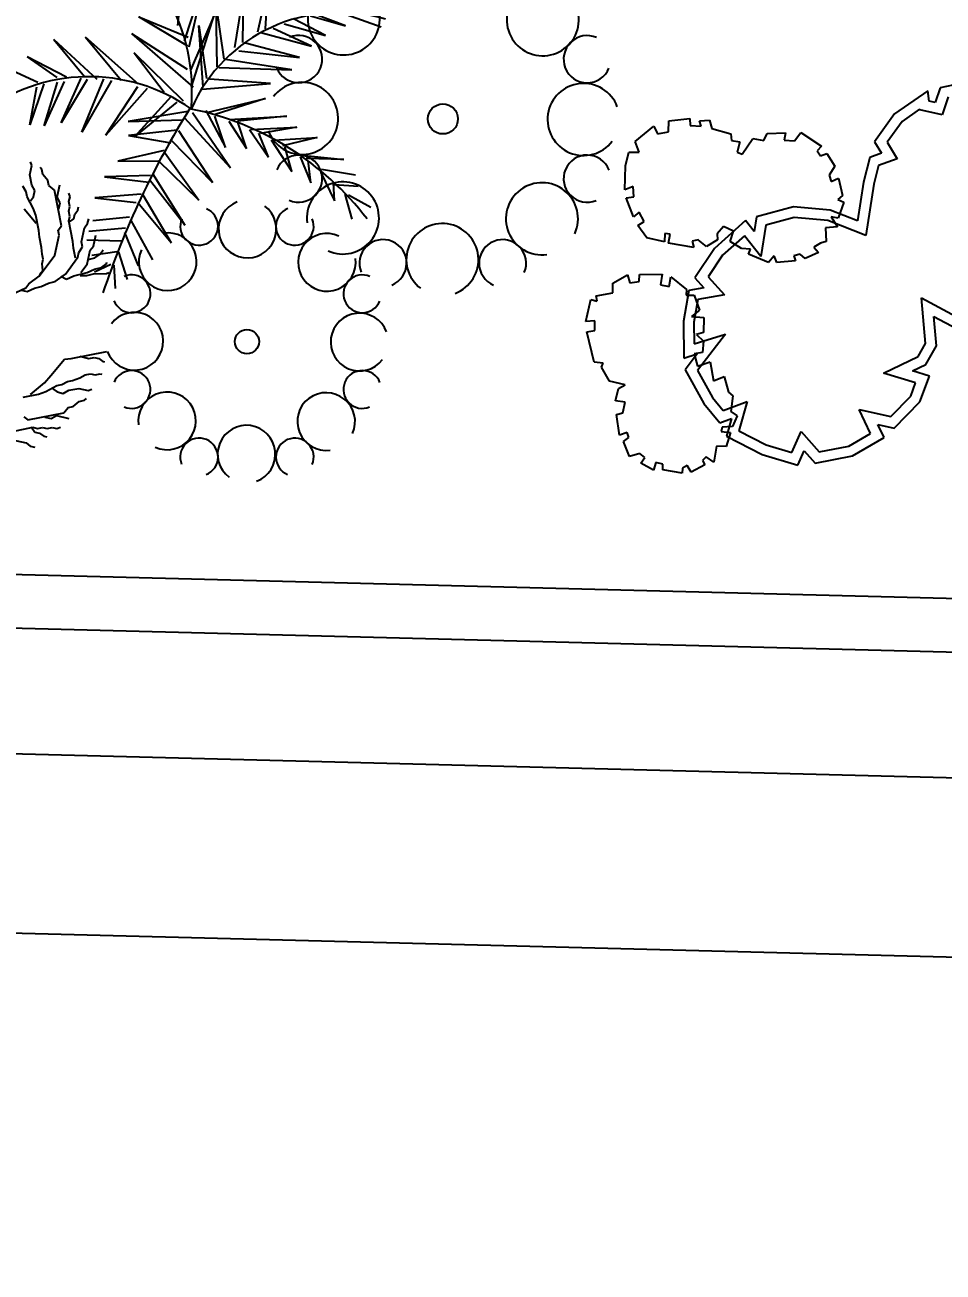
# Model space of a CAD drawing. Header units: millimetres. Extents: x 2680932 to 6187768, y 127588 to 383208.
# Drawn here: x 3081982 to 3083006, y 145732 to 147123 of the extents above; entities that cross this region are included whole.
import ezdxf

# ---------------------------------------------------------------- set-up
doc = ezdxf.new("R2010")
doc.units = ezdxf.units.MM
doc.header["$LTSCALE"] = 20
for name, color, linetype in [('AXIS', 3, 'Continuous'), ('家具内线', 36, 'Continuous'), ('家具外线', 255, 'Continuous'), ('装饰一', 201, 'Continuous'), ('阳台栏杆', 149, 'Continuous')]:
    doc.layers.add(name, color=color, linetype=linetype)
doc.styles.add('_TCH_DIM_T3', font='SIMPLEX', dxfattribs={"width": 0.705882, "bigfont": 'GBCBIG'})
doc.dimstyles.new('_TCH_ARCH&&100', dxfattribs={"dimtxt": 297.5, "dimasz": 100, "dimexe": 250, "dimexo": 300, "dimgap": 126.25, "dimtad": 1, "dimdec": 0, "dimzin": 0, "dimdsep": 46, "dimtxsty": '_TCH_DIM_T3', "dimblk": 'ARCHTICK', "dimcen": 0.09, "dimclrt": 7, "dimazin": 2, "dimtfac": 1, "dimtdec": 0, "dimtix": 1, "dimtmove": 2, "dimatfit": 3, "dimfxl": 1, "dimtolj": 1, "dimtzin": 0, "dimarcsym": 0})

# ---------------------------------------------------------------- blocks, each defined once
blk = doc.blocks.new('_ArchTick')
at = {"color": 0, "linetype": 'ByBlock', "lineweight": -3, "const_width": 0.15}
blk.add_lwpolyline([(-0.5, -0.5), (0.5, 0.5)], dxfattribs=at)
blk = doc.blocks.new('*D322')
at = {"layer": 'AXIS', "color": 0, "lineweight": -2, "transparency": 16777216}
for p, q in [((3077429.1, 146027), (3077429.1, 143577)), ((3085229.1, 146027), (3085229.1, 143577)), ((3077429.1, 143827), (3085229.1, 143827))]:
    blk.add_line(p, q, dxfattribs=at)
at = {"layer": 'Defpoints', "color": 0, "transparency": 16777216}
for p in [(3077429.1, 146327), (3085229.1, 146327), (3085229.1, 143827)]:
    blk.add_point(p, dxfattribs=at)
at = {"layer": 'AXIS', "color": 0, "lineweight": -2, "transparency": 16777216, "xscale": 100, "yscale": 100, "zscale": 100, "rotation": 180}
blk.add_blockref('_ArchTick', (3077429.1, 143827), dxfattribs=at)
at = {"layer": 'AXIS', "color": 0, "lineweight": -2, "transparency": 16777216, "xscale": 100, "yscale": 100, "zscale": 100}
blk.add_blockref('_ArchTick', (3085229.1, 143827), dxfattribs=at)
at = {"layer": 'AXIS', "color": 7, "transparency": 16777216, "insert": (3081329.1, 144102), "char_height": 297.5, "attachment_point": 5, "style": '_TCH_DIM_T3'}
blk.add_mtext('\\A1;7800', dxfattribs=at)
blk = doc.blocks.new('*D327')
at = {"layer": 'AXIS', "color": 0, "lineweight": -2, "transparency": 16777216}
for p, q in [((3065079.1, 146027), (3065079.1, 142777)), ((3116429.1, 146027), (3116429.1, 142777)), ((3065079.1, 143027), (3116429.1, 143027))]:
    blk.add_line(p, q, dxfattribs=at)
at = {"layer": 'Defpoints', "color": 0, "transparency": 16777216}
for p in [(3065079.1, 146327), (3116429.1, 146327), (3116429.1, 143027)]:
    blk.add_point(p, dxfattribs=at)
at = {"layer": 'AXIS', "color": 0, "lineweight": -2, "transparency": 16777216, "xscale": 100, "yscale": 100, "zscale": 100, "rotation": 180}
blk.add_blockref('_ArchTick', (3065079.1, 143027), dxfattribs=at)
at = {"layer": 'AXIS', "color": 0, "lineweight": -2, "transparency": 16777216, "xscale": 100, "yscale": 100, "zscale": 100}
blk.add_blockref('_ArchTick', (3116429.1, 143027), dxfattribs=at)
at = {"layer": 'AXIS', "color": 7, "transparency": 16777216, "insert": (3090754.1, 143302), "char_height": 297.5, "attachment_point": 5, "style": '_TCH_DIM_T3'}
blk.add_mtext('\\A1;51350', dxfattribs=at)
blk = doc.blocks.new('MK-ZW-0004')
at = {"layer": '家具内线'}
for p, q in [((-131356.9, 4514.5), (-131363.7, 4542.2)), ((-131354.9, 4510.9), (-131339.5, 4535.5)), ((-131354.8, 4495.1), (-131371.2, 4515.8)), ((-131341.6, 4507.5), (-131355.9, 4492.9)), ((-131354.5, 4474.7), (-131341.6, 4507.5)), ((-131357.9, 4472.8), (-131378.7, 4505.2)), ((-131352.1, 4442.9), (-131382.4, 4484.1)), ((-131382.4, 4484.1), (-131355.2, 4452.2)), ((-131338.5, 4474.4), (-131354.8, 4455.6)), ((-131351.8, 4446.2), (-131338.5, 4474.4)), ((-131380.7, 4445.5), (-131347.7, 4423.3)), ((-131345.6, 4411.8), (-131380.7, 4445.5)), ((-131333.7, 4450.2), (-131349, 4425.7)), ((-131344.2, 4409.4), (-131333.7, 4450.2)), ((-131503.8, 4377), (-131519.7, 4414.9)), ((-131337.1, 4385), (-131373.6, 4421.1)), ((-131373.6, 4421.1), (-131340.8, 4395.5)), ((-131327.9, 4420.3), (-131340.2, 4394.3)), ((-131336.4, 4383.8), (-131327.9, 4420.3)), ((-131329.2, 4359.4), (-131375.3, 4404.3)), ((-131375.3, 4404.3), (-131334, 4367.8)), ((-131318.3, 4395.7), (-131334, 4367.8)), ((-131327.5, 4360.4), (-131318.3, 4395.7)), ((-131307, 4324.1), (-131290.3, 4397)), ((-131290.3, 4397), (-131296.9, 4321.7)), ((-131253.3, 4332.3), (-131239.7, 4395.3)), ((-131239.7, 4395.3), (-131241.9, 4332.7)), ((-131226.9, 4337.2), (-131208.9, 4402.7)), ((-131208.9, 4402.7), (-131219.4, 4339.4)), ((-131202.3, 4345.2), (-131183.8, 4404.8)), ((-131183.8, 4404.8), (-131191.7, 4347.1)), ((-131172.3, 4354.1), (-131156.1, 4402.2)), ((-131157.4, 4358.6), (-131140.2, 4395)), ((-131136.7, 4368.4), (-131120.4, 4396.1)), ((-131475.6, 4348.2), (-131493.7, 4384.9)), ((-131493.7, 4384.9), (-131480.5, 4351.5)), ((-131281.9, 4326.1), (-131264.8, 4393.2)), ((-131264.8, 4393.2), (-131268.3, 4327.8)), ((-131122.6, 4374.4), (-131104.1, 4393.1)), ((-131449.2, 4332.6), (-131470.8, 4375.5)), ((-131470.8, 4375.5), (-131460.2, 4336.6)), ((-131424.5, 4320.2), (-131451.4, 4372.2)), ((-131451.4, 4372.2), (-131437.3, 4327.2)), ((-131392.9, 4315.8), (-131432.9, 4370.6)), ((-131432.9, 4370.6), (-131404.3, 4315.4)), ((-131364.2, 4311.8), (-131417.1, 4373.5)), ((-131417.1, 4373.5), (-131375.7, 4311.3)), ((-131318, 4335.8), (-131373.5, 4373.6)), ((-131373.5, 4373.6), (-131322.8, 4344.2)), ((-131303.3, 4377.4), (-131321, 4345.1)), ((-131319, 4333.7), (-131303.3, 4377.4)), ((-131120.8, 4371.3), (-131101.9, 4363.7)), ((-131333.9, 4314.8), (-131389.8, 4366.6)), ((-131389.8, 4366.6), (-131347.5, 4313.1)), ((-131161.8, 4356.1), (-131131.4, 4328.5)), ((-131147.7, 4362.1), (-131122.6, 4333.5)), ((-131135.8, 4366.8), (-131113.8, 4348.8)), ((-131188.2, 4300.1), (-131217.2, 4340.7)), ((-131201.4, 4343.6), (-131163.5, 4308.1)), ((-131163.5, 4308.1), (-131190.8, 4345.6)), ((-131173.7, 4351.3), (-131143.3, 4323.7)), ((-131240.1, 4288.8), (-131266.1, 4329.1)), ((-131254.6, 4329.5), (-131211.1, 4299.3)), ((-131211.1, 4299.3), (-131241.9, 4332.7)), ((-131223.8, 4336.9), (-131188.2, 4300.1)), ((-131466.8, 4291.9), (-131430.7, 4320.7)), ((-131422.8, 4317.1), (-131466.8, 4291.9)), ((-131441.3, 4277.9), (-131402.5, 4312.3)), ((-131336.1, 4313.6), (-131383.6, 4263.9)), ((-131304.4, 4319.4), (-131251.5, 4278.1)), ((-131251.5, 4278.1), (-131293.8, 4321.4)), ((-131281.1, 4324.6), (-131240.1, 4288.8)), ((-131392.4, 4309.9), (-131441.3, 4277.9)), ((-131363.4, 4310.2), (-131412.6, 4263.6)), ((-131412.6, 4263.6), (-131374.8, 4309.8)), ((-131327.7, 4304), (-131403.8, 4268.7)), ((-131383.6, 4263.9), (-131345.8, 4310.1)), ((-131326.3, 4214.9), (-131328.6, 4305.6)), ((-131309.7, 4308.2), (-131312.3, 4231.1)), ((-131303.9, 4303.3), (-131243.6, 4294.9)), ((-131403.8, 4268.7), (-131340.5, 4290.6)), ((-131338.7, 4287.5), (-131326.3, 4214.9)), ((-131312.3, 4231.1), (-131302.6, 4285.7)), ((-131243.6, 4294.9), (-131304.8, 4294.7)), ((-131358.9, 4271.9), (-131425, 4234.1)), ((-131358.1, 4270.3), (-131345.7, 4207.9)), ((-131425, 4234.1), (-131359.8, 4263.2)), ((-131345.7, 4207.9), (-131366, 4263.7)), ((-131292.9, 4268.8), (-131223.4, 4269.7)), ((-131289.8, 4258.3), (-131288.5, 4179.3)), ((-131223.4, 4269.7), (-131287.6, 4259.5)), ((-131367.7, 4246.4), (-131427.1, 4202.2)), ((-131272.6, 4233.4), (-131207.9, 4247.9)), ((-131207.9, 4247.9), (-131268.2, 4225.7)), ((-131288.5, 4179.3), (-131280.1, 4241.3)), ((-131262.5, 4220.8), (-131262.9, 4155.1)), ((-131255, 4212.8), (-131200, 4223.8)), ((-131200, 4223.8), (-131251.5, 4206.6)), ((-131262.9, 4155.1), (-131255.5, 4208.4)), ((-131236.1, 4195), (-131184.6, 4212.2)), ((-131184.6, 4212.2), (-131230.4, 4190.1)), ((-131241.4, 4194), (-131228.6, 4146.1)), ((-131218.9, 4180.3), (-131174.5, 4199.6)), ((-131174.5, 4199.6), (-131211, 4176.6)), ((-131228.6, 4146.1), (-131233.9, 4186)), ((-131215.4, 4174.1), (-131204.4, 4139.6))]:
    blk.add_line(p, q, dxfattribs=at)
for centre, radius in [((-131490.5, 4534.9), 16.8), ((-131159.8, 4541.4), 13.5)]:
    blk.add_circle(centre, radius, dxfattribs=at)
at = {"layer": '家具外线'}
for p, q in [((-130989.1, 4451.9), (-130992, 4452.3)), ((-130984.4, 4448.5), (-130989.1, 4451.9)), ((-130955.6, 4440.5), (-130962.6, 4452.8)), ((-130945.2, 4450.5), (-130949, 4452.4)), ((-131034.9, 4437.9), (-131035.8, 4439.5)), ((-131034.3, 4432.2), (-131034.9, 4437.9)), ((-131022.8, 4444.9), (-131023.7, 4446.4)), ((-131018.1, 4441.4), (-131022.8, 4444.9)), ((-131015.5, 4436.8), (-131018.1, 4441.4)), ((-131010.8, 4433.4), (-131015.5, 4436.8)), ((-131000.1, 4447.7), (-131003.9, 4449.6)), ((-130994.8, 4438.4), (-131000.1, 4447.7)), ((-130985.5, 4431.5), (-130994.8, 4438.4)), ((-130975.7, 4447.3), (-130984.4, 4448.5)), ((-130971, 4443.9), (-130975.7, 4447.3)), ((-130963.2, 4444.3), (-130971, 4443.9)), ((-130930.5, 4420.2), (-130963.2, 4444.3)), ((-130948.9, 4438.2), (-130955.6, 4440.5)), ((-130945.4, 4432), (-130948.9, 4438.2)), ((-130942.6, 4445.9), (-130945.2, 4450.5)), ((-130937.9, 4442.5), (-130942.6, 4445.9)), ((-130935.3, 4437.8), (-130937.9, 4442.5)), ((-130930.6, 4434.4), (-130935.3, 4437.8)), ((-130928.9, 4445.6), (-130930.7, 4448.6)), ((-130928.3, 4439.8), (-130928.9, 4445.6)), ((-130925.7, 4435.2), (-130928.3, 4439.8)), ((-130910.6, 4441.8), (-130913.2, 4446.4)), ((-130910, 4436), (-130910.6, 4441.8)), ((-131013.3, 4409.5), (-131046, 4433.7)), ((-131031.7, 4427.5), (-131034.3, 4432.2)), ((-131027, 4424.1), (-131031.7, 4427.5)), ((-131021.8, 4414.9), (-131027, 4424.1)), ((-131004.1, 4431.1), (-131010.8, 4433.4)), ((-130996.5, 4427.3), (-131004.1, 4431.1)), ((-130991.9, 4423.8), (-130996.5, 4427.3)), ((-130985.2, 4421.5), (-130991.9, 4423.8)), ((-130978.8, 4429.2), (-130985.5, 4431.5)), ((-130975.3, 4423.1), (-130978.8, 4429.2)), ((-130974.7, 4417.3), (-130975.3, 4423.1)), ((-130928, 4429.8), (-130930.6, 4434.4)), ((-130909.3, 4416), (-130928, 4429.8)), ((-130927.1, 4428.2), (-130925.7, 4435.2)), ((-130902, 4422.2), (-130910, 4436)), ((-131007.8, 4404.5), (-131013.3, 4409.5)), ((-130980.5, 4418.1), (-130985.2, 4421.5)), ((-130967.1, 4413.5), (-130980.5, 4418.1)), ((-130959.5, 4409.7), (-130967.1, 4413.5)), ((-130945.5, 4399.3), (-130959.5, 4409.7)), ((-130929.9, 4414.4), (-130930.5, 4420.2)), ((-130984.2, 4405.8), (-131007.8, 4404.5)), ((-130973.5, 4405.8), (-130984.2, 4405.8)), ((-130953.1, 4403.2), (-130973.5, 4405.8)), ((-131118.1, 4367.2), (-131119.7, 4366.4)), ((-131111.2, 4365.8), (-131118.1, 4367.2)), ((-131110.1, 4374.5), (-131112.8, 4375.7)), ((-131100, 4364.1), (-131110.1, 4374.5)), ((-131121.2, 4354.7), (-131126.9, 4354.1)), ((-131114.2, 4353.3), (-131121.2, 4354.7)), ((-131107.7, 4349), (-131114.2, 4353.3)), ((-131104.6, 4361.5), (-131111.2, 4365.8)), ((-131096.5, 4358), (-131104.6, 4361.5)), ((-131093.5, 4359.8), (-131100, 4364.1)), ((-131083.4, 4349.4), (-131096.5, 4358)), ((-131088.5, 4354.6), (-131093.5, 4359.8)), ((-131122.7, 4343.1), (-131133.4, 4336.9)), ((-131116.9, 4343.7), (-131122.7, 4343.1)), ((-131103.1, 4351.6), (-131116.9, 4343.7)), ((-131091.5, 4352.8), (-131103.1, 4351.6)), ((-131078.8, 4341.3), (-131101.9, 4338.8)), ((-131075.3, 4345.9), (-131083.4, 4349.4)), ((-131064.9, 4338.4), (-131078.8, 4341.3)), ((-131073.4, 4339), (-131075.3, 4345.9)), ((-131117.2, 4330), (-131131.1, 4322.1)), ((-131113.8, 4334.7), (-131117.2, 4330)), ((-131106.5, 4336.2), (-131113.8, 4334.7)), ((-131106.1, 4328.4), (-131111.1, 4322.8)), ((-131101.9, 4338.8), (-131106.5, 4336.2)), ((-131099.2, 4337.7), (-131106.1, 4328.4)), ((-131058.4, 4334.1), (-131064.9, 4338.4)), ((-131050.3, 4330.7), (-131058.4, 4334.1)), ((-131043.7, 4326.3), (-131050.3, 4330.7)), ((-131035.6, 4322.9), (-131043.7, 4326.3)), ((-131136.9, 4321.5), (-131141.5, 4318.9)), ((-131131.1, 4322.1), (-131136.9, 4321.5)), ((-131111.1, 4322.8), (-131124.9, 4304.1)), ((-131086, 4318.3), (-131106, 4306.9)), ((-131057.2, 4321.3), (-131086, 4318.3)), ((-131074.1, 4311.7), (-131077.5, 4307)), ((-131069.5, 4314.3), (-131074.1, 4311.7)), ((-131064.5, 4319.8), (-131069.5, 4314.3)), ((-131058.7, 4320.4), (-131064.5, 4319.8)), ((-131043.3, 4318.5), (-131057.2, 4321.3)), ((-131037.5, 4319.1), (-131043.3, 4318.5)), ((-131021.4, 4312.2), (-131037.5, 4319.1)), ((-131032.1, 4316.8), (-131035.6, 4322.9)), ((-131140.6, 4303.2), (-131143.7, 4301.4)), ((-131134.9, 4303.8), (-131140.6, 4303.2)), ((-131115.2, 4301.6), (-131139.4, 4268.9)), ((-131130.3, 4306.4), (-131134.9, 4303.8)), ((-131129.5, 4301.5), (-131132.9, 4296.8)), ((-131123.3, 4305), (-131130.3, 4306.4)), ((-131124.9, 4304.1), (-131129.5, 4301.5)), ((-131109.5, 4302.2), (-131115.2, 4301.6)), ((-131106, 4306.9), (-131109.5, 4302.2)), ((-131082.5, 4301.4), (-131089.4, 4292.1)), ((-131077.5, 4307), (-131082.5, 4301.4)), ((-131145.6, 4286.9), (-131147.5, 4283.1)), ((-131141, 4289.5), (-131145.6, 4286.9)), ((-131137.5, 4294.2), (-131141, 4289.5)), ((-131132.9, 4296.8), (-131137.5, 4294.2)), ((-131127.1, 4286.7), (-131133.3, 4283.2)), ((-131094.4, 4286.6), (-131104.8, 4272.6)), ((-131089.4, 4292.1), (-131094.4, 4286.6)), ((-131135.6, 4276.5), (-131147.9, 4269.4)), ((-131133.3, 4283.2), (-131135.6, 4276.5)), ((-131104.8, 4272.6), (-131108.6, 4265)), ((-131098.2, 4279), (-131100.9, 4258.6)), ((-131142.4, 4256.4), (-131143.6, 4247.7)), ((-131139, 4261.1), (-131142.4, 4256.4)), ((-131139.4, 4268.9), (-131139, 4261.1)), ((-131118.2, 4256.8), (-131124.3, 4253.3)), ((-131112.4, 4257.4), (-131118.2, 4256.8)), ((-131108.6, 4265), (-131113.2, 4251.6)), ((-131147, 4243), (-131147.4, 4240.1)), ((-131143.6, 4247.7), (-131147, 4243)), ((-131126.6, 4246.6), (-131133.5, 4237.3)), ((-131124.3, 4253.3), (-131126.6, 4246.6)), ((-131116.6, 4246.9), (-131118.9, 4240.2)), ((-131113.2, 4251.6), (-131116.6, 4246.9)), ((-131142.7, 4232), (-131144.7, 4228.2)), ((-131133.5, 4237.3), (-131142.7, 4232))]:
    blk.add_line(p, q, dxfattribs=at)
for centre, radius, start, end in [((-131483, 4691.6), 40.2, 108.0305, 50.3192), ((-131550, 4698.6), 26.3, 154.0378, 65.0701), ((-131416.8, 4692.7), 26.3, 109.0378, 20.0701), ((-131596, 4651), 40.2, 153.0305, 95.3192), ((-131207.3, 4672.4), 21.1, 154.0378, 65.0701), ((-131153.7, 4666.8), 32.2, 108.0305, 50.3192), ((-131100.8, 4667.7), 21.1, 109.0378, 20.0701), ((-131374.4, 4640.4), 40.2, 63.0305, 5.3192), ((-131244.2, 4634.4), 32.2, 153.0305, 95.3192), ((-131066.8, 4625.8), 32.2, 63.0305, 5.3192), ((-131648.3, 4608.6), 26.3, 199.0378, 110.0701), ((-131648.3, 4608.6), 26.3, 199.0378, 110.0701), ((-131326.8, 4594.3), 26.3, 64.0378, 335.0701), ((-131286, 4600.4), 21.1, 199.0378, 110.0701), ((-131286, 4600.4), 21.1, 199.0378, 110.0701), ((-131028.8, 4589), 21.1, 64.0378, 335.0701), ((-131647.3, 4542.4), 40.2, 198.0305, 140.3192), ((-131647.3, 4542.4), 40.2, 198.0305, 140.3192), ((-131285.2, 4547.5), 32.2, 198.0305, 140.3192), ((-131285.2, 4547.5), 32.2, 198.0305, 140.3192), ((-131333.8, 4527.3), 40.2, 18.0305, 320.3192), ((-131034.4, 4535.4), 32.2, 18.0305, 320.3192), ((-131027.3, 4490), 328.9, 169.8644, 211.0558), ((-131290.7, 4493.9), 21.1, 244.0378, 155.0701), ((-131033.5, 4482.5), 21.1, 19.0378, 290.0701), ((-131332.7, 4461.2), 26.3, 19.0378, 290.0701), ((-131252.7, 4457), 32.2, 243.0305, 185.3192), ((-131075.3, 4448.5), 32.2, 333.0305, 275.3192), ((-131385, 4418.7), 40.2, 333.0305, 275.3192), ((-131165.8, 4416), 32.2, 288.0305, 230.3192), ((-131218.7, 4415.2), 21.1, 289.0378, 200.0701), ((-131112.2, 4410.5), 21.1, 334.0378, 245.0701), ((-131498.1, 4378.1), 40.2, 288.0305, 230.3192), ((-131366.9, 4491.1), 180.3, 205.7676, 288.7087), ((-131431.1, 4371.2), 26.3, 334.0378, 245.0701), ((-131476.9, 5247), 943.1, 280.2888, 294.1272), ((-131182.9, 4152.2), 210.2, 126.8933, 196.6164), ((-131112.7, 4345.9), 198.1, 187.4142, 260.1721)]:
    blk.add_arc(centre, radius, start, end, dxfattribs=at)
blk = doc.blocks.new('MK-ZW-0405')
at = {"layer": '家具内线'}
for p, q in [((-86045, -13389.5), (-86061.9, -13439.6)), ((-86124.9, -13423.9), (-86174, -13457.9)), ((-86124.6, -13425.7), (-86124.9, -13423.9)), ((-86061.9, -13439.6), (-86124.6, -13425.7)), ((-86174, -13457.9), (-86215.7, -13516)), ((-86215.7, -13516), (-86187.8, -13561.9)), ((-86239.6, -13580.7), (-86252.9, -13632.6)), ((-86187.8, -13561.9), (-86239.6, -13580.7)), ((-86252.9, -13632.6), (-86274.6, -13775.9)), ((-86474.3, -13725.6), (-86553.7, -13747.1)), ((-86381.1, -13733.7), (-86474.3, -13725.6)), ((-86274.6, -13775.9), (-86381.1, -13733.7)), ((-86553.7, -13747.1), (-86567.5, -13834.5)), ((-86613.6, -13776.4), (-86674.8, -13831)), ((-86567.5, -13834.5), (-86613.6, -13776.4)), ((-86674.8, -13831), (-86714.7, -13891.2)), ((-86714.7, -13891.2), (-86668.8, -13940.8)), ((-86668.8, -13940.8), (-86743.4, -13954)), ((-86743.4, -13954), (-86754.4, -14017.2)), ((-86108.1, -14077), (-86119.6, -13950)), ((-86119.6, -13950), (-86011.4, -14007.8)), ((-86754.4, -14017.2), (-86753.6, -14078)), ((-86753.6, -14078), (-86665.8, -14051.1)), ((-86665.8, -14051.1), (-86744.1, -14152.6)), ((-86128.8, -14113.2), (-86108.1, -14077)), ((-86225.9, -14159.3), (-86128.8, -14113.2)), ((-86744.1, -14152.6), (-86702.3, -14227.7)), ((-86136, -14186.6), (-86225.9, -14159.3)), ((-86149.8, -14223.4), (-86136, -14186.6)), ((-86702.3, -14227.7), (-86672.8, -14263.4)), ((-86672.8, -14263.4), (-86605.3, -14238.9)), ((-86605.3, -14238.9), (-86629, -14320.5)), ((-86205.6, -14280.7), (-86149.8, -14223.4)), ((-86261.5, -14327.5), (-86293.8, -14260.7)), ((-86293.8, -14260.7), (-86205.6, -14280.7)), ((-86629, -14320.5), (-86552.7, -14359.5)), ((-86481.1, -14381.1), (-86455.3, -14322.5)), ((-86455.3, -14322.5), (-86405.2, -14378.9)), ((-86552.7, -14359.5), (-86481.1, -14381.1)), ((-86322.4, -14362.7), (-86261.5, -14327.5)), ((-86405.2, -14378.9), (-86322.4, -14362.7))]:
    blk.add_line(p, q, dxfattribs=at)
at = {"layer": '家具外线'}
for p, q in [((-85978.9, -13345.4), (-86067.4, -13364.4)), ((-86102.3, -13372.8), (-86194.8, -13436.7)), ((-86098.4, -13401.6), (-86102.3, -13372.8)), ((-86067.4, -13364.4), (-86081.2, -13405.4)), ((-86081.2, -13405.4), (-86098.4, -13401.6)), ((-86824.2, -13456.5), (-86765.6, -13450)), ((-86765.6, -13450), (-86764.9, -13468.9)), ((-86738.6, -13456.4), (-86710.3, -13453.9)), ((-86710.3, -13453.9), (-86704.2, -13477.4)), ((-86194.8, -13436.7), (-86250.8, -13514.7)), ((-86917.9, -13514), (-86865.5, -13471.4)), ((-86865.5, -13471.4), (-86856, -13492)), ((-86856, -13492), (-86825, -13486.4)), ((-86825, -13486.4), (-86824.2, -13456.5)), ((-86764.9, -13468.9), (-86734.3, -13470.9)), ((-86734.3, -13470.9), (-86738.6, -13456.4)), ((-86704.2, -13477.4), (-86651.7, -13492.7)), ((-86549.7, -13491.4), (-86498.7, -13489.1)), ((-86498.7, -13489.1), (-86502.3, -13510.4)), ((-86473.6, -13511.8), (-86456, -13488.5)), ((-86456, -13488.5), (-86398.5, -13526.9)), ((-86907.1, -13543.2), (-86917.9, -13514)), ((-86651.7, -13492.7), (-86649.6, -13511.3)), ((-86649.6, -13511.3), (-86626, -13514.3)), ((-86626, -13514.3), (-86633.7, -13543.3)), ((-86619.3, -13548.8), (-86589.9, -13505.2)), ((-86589.9, -13505.2), (-86559.3, -13511.1)), ((-86559.3, -13511.1), (-86549.7, -13491.4)), ((-86502.3, -13510.4), (-86473.6, -13511.8)), ((-86250.8, -13514.7), (-86231.3, -13546.7)), ((-86945.2, -13581.9), (-86935.9, -13543.6)), ((-86935.9, -13543.6), (-86907.1, -13543.2)), ((-86633.7, -13543.3), (-86619.3, -13548.8)), ((-86398.5, -13526.9), (-86411, -13539.7)), ((-86411, -13539.7), (-86401.7, -13553.4)), ((-86401.7, -13553.4), (-86383.2, -13547.4)), ((-86383.2, -13547.4), (-86361, -13582.9)), ((-86264, -13558.5), (-86281.5, -13626.7)), ((-86231.3, -13546.7), (-86264, -13558.5)), ((-86947.2, -13648.5), (-86945.2, -13581.9)), ((-86361, -13582.9), (-86377.4, -13607.9)), ((-86377.4, -13607.9), (-86371.3, -13625)), ((-86371.3, -13625), (-86351.3, -13615.5)), ((-86351.3, -13615.5), (-86339.7, -13664.2)), ((-86281.5, -13626.7), (-86298, -13735.2)), ((-86923.2, -13639.6), (-86947.2, -13648.5)), ((-86921.7, -13668.4), (-86923.2, -13639.6)), ((-86339.7, -13664.2), (-86353.4, -13675.4)), ((-86942.9, -13670.4), (-86921.7, -13668.4)), ((-86922.6, -13724.2), (-86942.9, -13670.4)), ((-86476.9, -13696), (-86579.6, -13723.8)), ((-86374.3, -13705), (-86476.9, -13696)), ((-86353.4, -13675.4), (-86336.1, -13683.3)), ((-86336.1, -13683.3), (-86352.2, -13727.1)), ((-86906.8, -13710.9), (-86922.6, -13724.2)), ((-86893.1, -13737.2), (-86906.8, -13710.9)), ((-86610, -13734), (-86697, -13811.7)), ((-86586, -13764.2), (-86610, -13734)), ((-86579.6, -13723.8), (-86586, -13764.2)), ((-86298, -13735.2), (-86374.3, -13705)), ((-86352.2, -13727.1), (-86371.8, -13724)), ((-86371.8, -13724), (-86354.1, -13752)), ((-86910.8, -13748.2), (-86893.1, -13737.2)), ((-86885.1, -13782.4), (-86910.8, -13748.2)), ((-86671.3, -13750.3), (-86689.5, -13770.8)), ((-86644.2, -13763.8), (-86671.3, -13750.3)), ((-86652.9, -13792.8), (-86644.2, -13763.8)), ((-86354.1, -13752), (-86387, -13754.1)), ((-86387, -13754.1), (-86385.8, -13792.2)), ((-86836.6, -13793.9), (-86885.1, -13782.4)), ((-86835.7, -13769.8), (-86836.6, -13793.9)), ((-86820.8, -13771.8), (-86835.7, -13769.8)), ((-86825, -13797.2), (-86820.8, -13771.8)), ((-86754.1, -13808.9), (-86825, -13797.2)), ((-86742.2, -13787.5), (-86759.5, -13791.3)), ((-86759.5, -13791.3), (-86754.1, -13808.9)), ((-86719.5, -13806.3), (-86742.2, -13787.5)), ((-86688.7, -13788), (-86719.5, -13806.3)), ((-86689.5, -13770.8), (-86688.7, -13788)), ((-86621.1, -13812.4), (-86652.9, -13792.8)), ((-86401.4, -13797.4), (-86419.7, -13808.1)), ((-86385.8, -13792.2), (-86401.4, -13797.4)), ((-86697, -13811.7), (-86751.8, -13894.2)), ((-86596.8, -13813.8), (-86621.1, -13812.4)), ((-86601.9, -13827.7), (-86596.8, -13813.8)), ((-86546.3, -13851.2), (-86601.9, -13827.7)), ((-86530.5, -13832.5), (-86546.3, -13851.2)), ((-86523.3, -13850.9), (-86530.5, -13832.5)), ((-86458, -13828.2), (-86475.7, -13832.5)), ((-86475.7, -13832.5), (-86470.9, -13846.2)), ((-86444, -13839.5), (-86458, -13828.2)), ((-86407.3, -13823.5), (-86444, -13839.5)), ((-86419.7, -13808.1), (-86407.3, -13823.5)), ((-86470.9, -13846.2), (-86523.3, -13850.9)), ((-86980.1, -13909.1), (-86939.6, -13885)), ((-86939.6, -13885), (-86932.9, -13908)), ((-86932.9, -13908), (-86906.5, -13904.1)), ((-86906.5, -13904.1), (-86906.2, -13884.6)), ((-86906.2, -13884.6), (-86842.3, -13883.2)), ((-86842.3, -13883.2), (-86847.6, -13913.8)), ((-86822.8, -13917.6), (-86818.6, -13891)), ((-86818.6, -13891), (-86775, -13926.7)), ((-86751.8, -13894.2), (-86726.6, -13921.4)), ((-87026.4, -13943.8), (-86980.4, -13935.6)), ((-86980.4, -13935.6), (-86980.1, -13909.1)), ((-86847.6, -13913.8), (-86822.8, -13917.6)), ((-86768.7, -13928.8), (-86783.6, -14014.9)), ((-86775, -13926.7), (-86776, -13941.7)), ((-86776, -13941.7), (-86753.5, -13942.5)), ((-86726.6, -13921.4), (-86768.7, -13928.8)), ((-86753.5, -13942.5), (-86738.5, -13983.7)), ((-87055.3, -14016), (-87041.7, -13953.8)), ((-87041.7, -13953.8), (-87024.3, -13958.6)), ((-87024.3, -13958.6), (-87026.4, -13943.8)), ((-86738.5, -13983.7), (-86760.8, -14001.4)), ((-86760.8, -14001.4), (-86726.7, -14004.8)), ((-86726.7, -14004.8), (-86727.4, -14045.8)), ((-86078.1, -14083.5), (-86085.6, -14001.3)), ((-86085.6, -14001.3), (-86020.6, -14036)), ((-87030, -14014), (-87055.3, -14016)), ((-87053.2, -14044.8), (-87030.2, -14040.5)), ((-87032.6, -14128.5), (-87053.2, -14044.8)), ((-87030.2, -14040.5), (-87030, -14014)), ((-86783.6, -14014.9), (-86782.3, -14117.4)), ((-86727.4, -14045.8), (-86746.9, -14051.8)), ((-86746.9, -14051.8), (-86727.1, -14070.6)), ((-86727.1, -14070.6), (-86730.7, -14101.7)), ((-86782.3, -14117.4), (-86745, -14105.9)), ((-86745, -14105.9), (-86779, -14150)), ((-86730.7, -14101.7), (-86753.6, -14106)), ((-86753.6, -14106), (-86744, -14140.5)), ((-86108, -14135.6), (-86078.1, -14083.5)), ((-87007.2, -14131.7), (-87032.6, -14128.5)), ((-87011.6, -14143.3), (-87007.2, -14131.7)), ((-86989.2, -14181.6), (-87011.6, -14143.3)), ((-86779, -14150), (-86726.5, -14244.3)), ((-86744, -14140.5), (-86709.1, -14128.4)), ((-86709.1, -14128.4), (-86699.2, -14180.7)), ((-86145.2, -14153.3), (-86108, -14135.6)), ((-86945.9, -14192.5), (-86989.2, -14181.6)), ((-86699.2, -14180.7), (-86669.5, -14168.9)), ((-86669.5, -14168.9), (-86657.9, -14212.4)), ((-86097.8, -14167.7), (-86145.2, -14153.3)), ((-86124.5, -14239.4), (-86097.8, -14167.7)), ((-86973, -14237.2), (-86964.3, -14202.5)), ((-86964.3, -14202.5), (-86945.9, -14192.5)), ((-86657.9, -14212.4), (-86645.7, -14222.5)), ((-86946, -14240.9), (-86973, -14237.2)), ((-86952.5, -14270.3), (-86946, -14240.9)), ((-86726.5, -14244.3), (-86682.1, -14297.9)), ((-86645.7, -14222.5), (-86651.5, -14266.9)), ((-86196.1, -14312.8), (-86124.5, -14239.4)), ((-86970.3, -14275.1), (-86952.5, -14270.3)), ((-86962, -14332.7), (-86970.3, -14275.1)), ((-86682.1, -14297.9), (-86649.4, -14286)), ((-86649.4, -14286), (-86663.8, -14335.6)), ((-86651.5, -14266.9), (-86633.5, -14278.9)), ((-86633.5, -14278.9), (-86646.9, -14307.9)), ((-86940.1, -14324.8), (-86962, -14332.7)), ((-86935.4, -14338.6), (-86940.1, -14324.8)), ((-86675.6, -14310.4), (-86678.3, -14322.1)), ((-86678.3, -14322.1), (-86652.4, -14325.1)), ((-86646.9, -14307.9), (-86675.6, -14310.4)), ((-86652.4, -14325.1), (-86664.6, -14364.4)), ((-86223.4, -14339.2), (-86241.1, -14302.6)), ((-86241.1, -14302.6), (-86196.1, -14312.8)), ((-86950.8, -14349.7), (-86935.4, -14338.6)), ((-86934.2, -14391.5), (-86950.8, -14349.7)), ((-86663.8, -14335.6), (-86563.6, -14386.7)), ((-86312, -14390.4), (-86223.4, -14339.2)), ((-86905, -14383.7), (-86934.2, -14391.5)), ((-86891, -14395), (-86905, -14383.7)), ((-86720, -14393.3), (-86730.2, -14403.2)), ((-86698.6, -14408), (-86720, -14393.3)), ((-86691.6, -14363.1), (-86698.6, -14408)), ((-86664.6, -14364.4), (-86691.6, -14363.1)), ((-86563.6, -14386.7), (-86464.7, -14416.5)), ((-86464.7, -14416.5), (-86446.9, -14375.9)), ((-86446.9, -14375.9), (-86415.9, -14410.8)), ((-86415.9, -14410.8), (-86312, -14390.4)), ((-86902.3, -14410.7), (-86891, -14395)), ((-86866.9, -14429.8), (-86902.3, -14410.7)), ((-86860.3, -14408.9), (-86866.9, -14429.8)), ((-86840.7, -14413.4), (-86860.3, -14408.9)), ((-86840.5, -14429.4), (-86840.7, -14413.4)), ((-86786.7, -14438), (-86840.5, -14429.4)), ((-86786.4, -14424.2), (-86786.7, -14438)), ((-86773.2, -14416.6), (-86786.4, -14424.2)), ((-86762.2, -14435.3), (-86773.2, -14416.6)), ((-86723.8, -14415.3), (-86762.2, -14435.3)), ((-86730.2, -14403.2), (-86723.8, -14415.3))]:
    blk.add_line(p, q, dxfattribs=at)

msp = doc.modelspace()

# ---------------------------------------------------------------- linework, layer by layer
at = {"layer": '装饰一'}
for points in [[(3118431, 178935.7), (3117843.2, 206444, 0.419225), (3115663, 208497.6), (3089588.7, 207494.7, 0.18894), (3088585.7, 207056.5), (3064713.2, 183184, 0.195167), (3064274, 182145), (3063786.7, 148357.2, 0.410933), (3065540.4, 146531.9), (3093206.1, 145822.5, 0.455994), (3095651.8, 148496.8), (3095284, 151684.5, -0.433347), (3116442.2, 176793.8, 0.405051)], [(3118231.1, 178931.4), (3117643.3, 206439.7, 0.419225), (3115670.7, 208297.7), (3089596.4, 207294.9, 0.18894), (3088727.1, 206915.1), (3064854.6, 183042.6, 0.195167), (3064474, 182142.1), (3063986.7, 148354.4, 0.410933), (3065545.5, 146731.8), (3093211.2, 146022.4, 0.455994), (3095453.1, 148473.9), (3095085.3, 151661.3, -0.433344), (3116431.7, 176993.5, 0.405051)]]:
    msp.add_lwpolyline(points, format="xyb", close=True, dxfattribs=at)
at = {"layer": '阳台栏杆'}
for points in [[(3111704.2, 176383.4, -0.052457), (3116424.3, 177133.3, 0.405051), (3118091.1, 178928.5), (3117503.3, 206436.7, 0.419225), (3115676.1, 208157.8), (3089601.8, 207155, 0.18894), (3088826.1, 206816.1), (3064953.6, 182943.6, 0.195167), (3064614, 182140), (3064126.7, 148352.3, 0.410933), (3065549.1, 146871.8), (3093214.8, 146162.4, 0.455994), (3095314, 148457.8), (3094946.3, 151645.1, -0.027241), (3094789.4, 154127, -0.027241)], [(3111704.2, 176445.5, -0.052281), (3116421.1, 177193.2, 0.405051), (3118031.1, 178927.2), (3117443.3, 206435.4, 0.419225), (3115678.4, 208097.9), (3089604.1, 207095, 0.18894), (3088868.6, 206773.6), (3064996.1, 182901.1, 0.195167), (3064674, 182139.2), (3064186.7, 148351.5, 0.410933), (3065550.6, 146931.7), (3093216.3, 146222.4, 0.455994), (3095254.4, 148451), (3094886.7, 151638.1, -0.027246), (3094729.4, 154127, -0.027246)]]:
    msp.add_lwpolyline(points, format="xyb", dxfattribs=at)

# ---------------------------------------------------------------- block references
at = {"layer": '家具外线', "color": 8, "rotation": 227.528078977497}
msp.add_blockref('MK-ZW-0004', (2990317, 53092), dxfattribs=at)
at = {"layer": '家具外线', "xscale": 0.3999999999068677, "yscale": 0.4000000000232831, "zscale": 0.4}
msp.add_blockref('MK-ZW-0405', (3117429.8, 152398.7), dxfattribs=at)

# ---------------------------------------------------------------- dimensions: what is measured, and where the dimension line sits
at = {"layer": 'AXIS'}
for p1, p2, distance, picture, middle in [((3065079.1, 146327), (3116429.1, 146327), -3300, '*D327', (3090754.1, 143302)), ((3077429.1, 146327), (3085229.1, 146327), -2500, '*D322', (3081329.1, 144102))]:
    dim = msp.add_aligned_dim(p1=p1, p2=p2, distance=distance, dimstyle='_TCH_ARCH&&100', dxfattribs=at)
    dim.commit()
    dim.dimension.update_dxf_attribs({"geometry": picture, "text_midpoint": middle})

doc.saveas('drawing.dxf')
